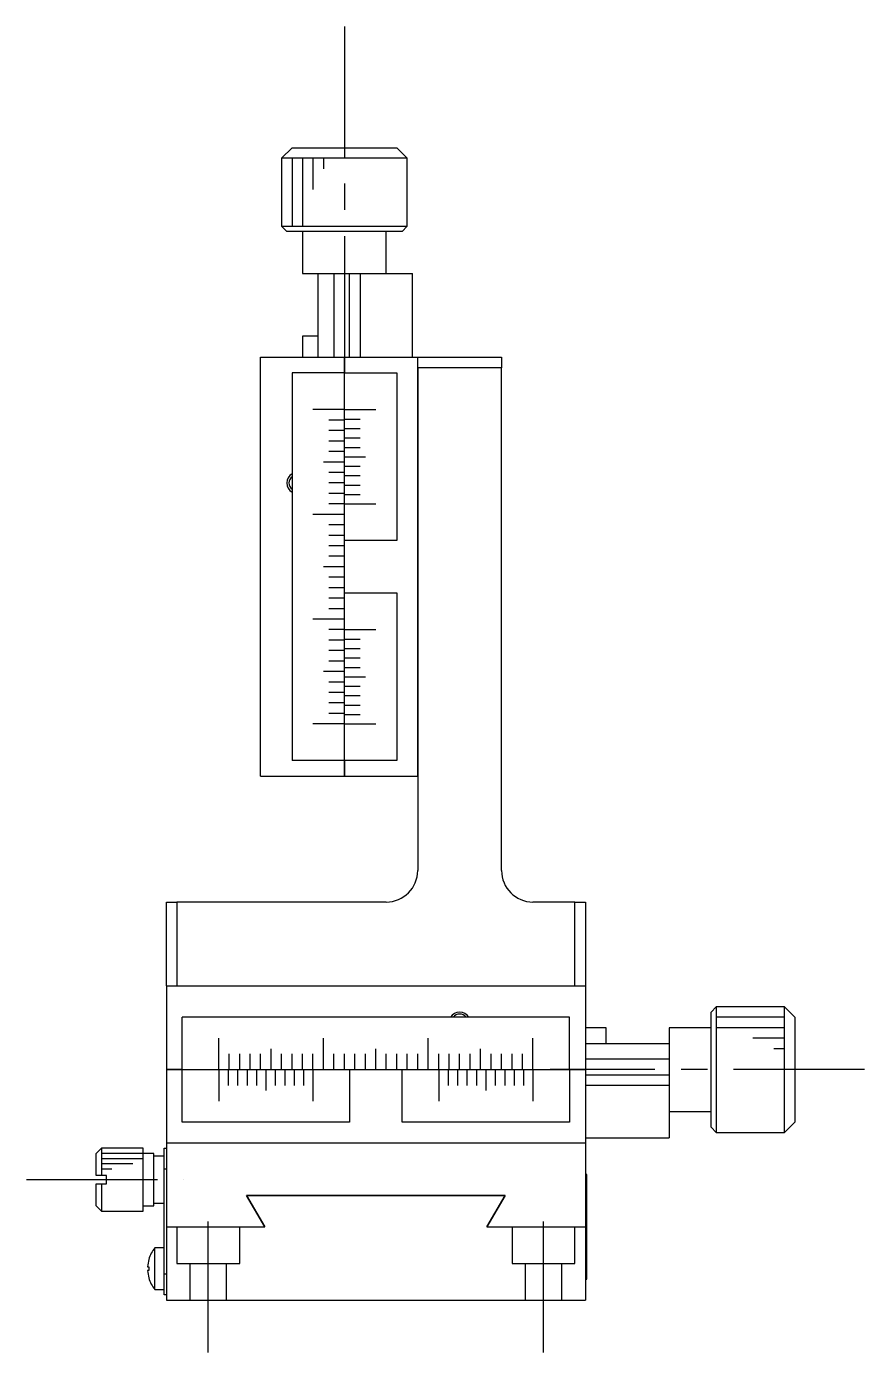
# Model space of a CAD drawing. Extents: x -70 to 406, y -5 to 333.
# Drawn here: x 116 to 196, y 14.2 to 140.8 of the extents above; entities that cross this region are included whole.
import ezdxf

# ---------------------------------------------------------------- set-up
doc = ezdxf.new("R2010")
doc.units = 0
doc.header["$LTSCALE"] = 10
doc.linetypes.add('CENTER', pattern=[2, 1.25, -0.25, 0.25, -0.25])
doc.linetypes.add('DASHED', pattern=[3.5, 2, -1.5])
doc.layers.get('0').update_dxf_attribs({"linetype": 'CONTINUOUS'})
doc.layers.add('CENTER', color=1, linetype='CENTER')

msp = doc.modelspace()

# ---------------------------------------------------------------- linework, layer by layer
at = {"color": 7, "linetype": 'CONTINUOUS'}
for p, q in [((141.329722, 129.197843), (140.329722, 128.197843)), ((141.329722, 129.197843), (151.329722, 129.197843)), ((152.329722, 128.197843), (151.329722, 129.197843)), ((152.329722, 128.197843), (140.329722, 128.197843)), ((140.329722, 128.197843), (140.329722, 121.697843)), ((152.329722, 121.697843), (152.329722, 128.197843)), ((140.329722, 121.697843), (152.329722, 121.697843)), ((140.329722, 121.697843), (140.829722, 121.197843)), ((151.829722, 121.197843), (152.329722, 121.697843)), ((151.829722, 121.197843), (140.829722, 121.197843)), ((142.329722, 121.197843), (142.329722, 117.197843)), ((150.329722, 117.197843), (150.329722, 121.197843)), ((142.329722, 117.197843), (143.829723, 117.197843)), ((143.829723, 109.197843), (143.829723, 117.197843)), ((143.829723, 117.197843), (145.329723, 117.197843)), ((145.329723, 117.197843), (145.329723, 109.197843)), ((145.329723, 117.197843), (146.829722, 117.197843)), ((146.829722, 109.197843), (146.829722, 117.197843)), ((146.829722, 117.197843), (147.829722, 117.197843)), ((147.829722, 117.197843), (147.829722, 109.197843)), ((147.829722, 117.197843), (152.829723, 117.197843)), ((152.829723, 109.197843), (152.829723, 117.197843)), ((143.829723, 111.197843), (142.329722, 111.197843)), ((142.329722, 111.197843), (142.329722, 109.197843)), ((138.329721, 69.197842), (138.329721, 109.197842)), ((138.329721, 109.197842), (146.329721, 109.197842)), ((146.329721, 109.197843), (153.329721, 109.197843)), ((146.329721, 109.197843), (146.329721, 107.707842)), ((146.329721, 107.707842), (146.329721, 109.197842)), ((153.329721, 108.197842), (153.329721, 109.197843)), ((153.329721, 109.197843), (161.329721, 109.197843)), ((161.329721, 109.197843), (161.329721, 108.197843)), ((141.329721, 107.697842), (141.329721, 70.697842)), ((146.329721, 107.697842), (141.329721, 107.697842)), ((146.329721, 104.207842), (146.329721, 107.697842)), ((146.329721, 107.697842), (151.329721, 107.697842)), ((146.329721, 104.207842), (146.329721, 107.697842)), ((151.329721, 107.697842), (151.329721, 91.697842)), ((153.329721, 108.197843), (153.329721, 106.697842)), ((161.329721, 108.197843), (153.329721, 108.197843)), ((153.329721, 106.697842), (153.329721, 108.197842)), ((161.329721, 60.197843), (161.329721, 108.197843)), ((153.329721, 103.697842), (153.329721, 106.697842)), ((153.329721, 106.697842), (153.329721, 103.697842)), ((146.329721, 104.197842), (146.329721, 104.207842)), ((146.329721, 104.197842), (146.329721, 104.207842)), ((146.329721, 104.187842), (146.329721, 104.197842)), ((146.329721, 104.187842), (146.329721, 104.197842)), ((146.329721, 103.297842), (146.329721, 104.187842)), ((146.329721, 103.307842), (146.329721, 104.187842)), ((146.329721, 103.297842), (146.329721, 103.307842)), ((146.329721, 103.207842), (146.329721, 103.297842)), ((146.329721, 103.287842), (146.329721, 103.297842)), ((146.329721, 103.197842), (146.329721, 103.287842)), ((146.329721, 103.197842), (146.329721, 103.207842)), ((146.329721, 103.187842), (146.329721, 103.197842)), ((146.329721, 102.407842), (146.329721, 103.197842)), ((146.329721, 102.397842), (146.329721, 103.187842)), ((153.329721, 74.697842), (153.329721, 103.697842)), ((153.329721, 103.697842), (153.329721, 74.697842)), ((146.329721, 102.397842), (146.329721, 102.407842)), ((146.329721, 102.207842), (146.329721, 102.397842)), ((146.329721, 102.387842), (146.329721, 102.397842)), ((146.329721, 102.197842), (146.329721, 102.387842)), ((146.329721, 102.197842), (146.329721, 102.207842)), ((146.329721, 102.187842), (146.329721, 102.197842)), ((146.329721, 101.507842), (146.329721, 102.197842)), ((146.329721, 101.497842), (146.329721, 102.187842)), ((146.329721, 101.497842), (146.329721, 101.507842)), ((146.329721, 101.207842), (146.329721, 101.497842)), ((146.329721, 101.487842), (146.329721, 101.497842)), ((146.329721, 101.197842), (146.329721, 101.487842)), ((146.329721, 101.197842), (146.329721, 101.207842)), ((146.329721, 101.187842), (146.329721, 101.197842)), ((146.329721, 100.607842), (146.329721, 101.197842)), ((146.329721, 100.597842), (146.329721, 101.187842)), ((146.329721, 100.597842), (146.329721, 100.607842)), ((146.329721, 100.207842), (146.329721, 100.597842)), ((146.329721, 100.587842), (146.329721, 100.597842)), ((146.329721, 100.197842), (146.329721, 100.587842)), ((146.329721, 100.197842), (146.329721, 100.207842)), ((146.329721, 100.187842), (146.329721, 100.197842)), ((146.329721, 99.707842), (146.329721, 100.197842)), ((146.329721, 99.697842), (146.329721, 100.187842)), ((146.329721, 99.697842), (146.329721, 99.707842)), ((146.329721, 99.207842), (146.329721, 99.697842)), ((146.329721, 99.687842), (146.329721, 99.697842)), ((146.329721, 99.197842), (146.329721, 99.687842)), ((146.329721, 99.197842), (146.329721, 99.207842)), ((146.329721, 99.187842), (146.329721, 99.197842)), ((146.329721, 98.807842), (146.329721, 99.197842)), ((146.329721, 98.797842), (146.329721, 99.187842)), ((146.329721, 98.797842), (146.329721, 98.807842)), ((146.329721, 98.207842), (146.329721, 98.797842)), ((146.329721, 98.787842), (146.329721, 98.797842)), ((146.329721, 98.197842), (146.329721, 98.787842)), ((146.329721, 98.197842), (146.329721, 98.207842)), ((146.329721, 98.187842), (146.329721, 98.197842)), ((146.329721, 97.907842), (146.329721, 98.197842)), ((146.329721, 97.897842), (146.329721, 98.187842)), ((146.329721, 97.897842), (146.329721, 97.907842)), ((146.329721, 97.207842), (146.329721, 97.897842)), ((146.329721, 97.887842), (146.329721, 97.897842)), ((146.329721, 97.197842), (146.329721, 97.887842)), ((146.329721, 97.197842), (146.329721, 97.207842)), ((146.329721, 97.187842), (146.329721, 97.197842)), ((146.329721, 97.007842), (146.329721, 97.197842)), ((146.329721, 96.997842), (146.329721, 97.187842)), ((146.329721, 96.997842), (146.329721, 97.007842)), ((146.329721, 96.207842), (146.329721, 96.997842)), ((146.329721, 96.987842), (146.329721, 96.997842)), ((146.329721, 96.197842), (146.329721, 96.987842)), ((146.329721, 96.197842), (146.329721, 96.207842)), ((146.329721, 96.187842), (146.329721, 96.197842)), ((146.329721, 96.107842), (146.329721, 96.197842)), ((146.329721, 96.097842), (146.329721, 96.187842)), ((146.329721, 96.097842), (146.329721, 96.107842)), ((146.329721, 95.207842), (146.329721, 96.097842)), ((146.329721, 96.087842), (146.329721, 96.097842)), ((146.329721, 95.207842), (146.329721, 96.087842)), ((146.329721, 95.197842), (146.329721, 95.207842)), ((146.329721, 95.197842), (146.329721, 95.207842)), ((146.329721, 95.187842), (146.329721, 95.197842)), ((146.329721, 95.187842), (146.329721, 95.197842)), ((146.329721, 94.207842), (146.329721, 95.187842)), ((146.329721, 94.197842), (146.329721, 95.187842)), ((146.329721, 94.197842), (146.329721, 94.207842)), ((146.329721, 94.187842), (146.329721, 94.197842)), ((146.329721, 93.197842), (146.329721, 94.197842)), ((146.329721, 93.207842), (146.329721, 94.187842)), ((146.329721, 93.197842), (146.329721, 93.207842)), ((146.329721, 93.187842), (146.329721, 93.197842)), ((146.329721, 92.197842), (146.329721, 93.197842)), ((146.329721, 92.207842), (146.329721, 93.187842)), ((146.329721, 92.197842), (146.329721, 92.207842)), ((146.329721, 92.187842), (146.329721, 92.197842)), ((146.329721, 91.697842), (146.329721, 92.197842)), ((146.329721, 91.697842), (146.329721, 92.187842)), ((151.329721, 91.697842), (146.329721, 91.697842)), ((146.329721, 91.687842), (146.329721, 91.697842)), ((146.329721, 91.197842), (146.329721, 91.687842)), ((146.329721, 90.197842), (146.329721, 91.197842)), ((146.329721, 89.197842), (146.329721, 90.197842)), ((146.329721, 88.197842), (146.329721, 89.197842)), ((146.329721, 87.197842), (146.329721, 88.197842)), ((146.329721, 86.707842), (146.329721, 87.197842)), ((146.329721, 86.697842), (146.329721, 86.707842)), ((146.329721, 86.207842), (146.329721, 86.697842)), ((146.329721, 86.697842), (151.329721, 86.697842)), ((146.329721, 86.197842), (146.329721, 86.697842)), ((146.329721, 86.197842), (146.329721, 86.207842)), ((146.329721, 86.187842), (146.329721, 86.197842)), ((146.329721, 85.197842), (146.329721, 86.197842)), ((146.329721, 85.207842), (146.329721, 86.187842)), ((151.329721, 86.697842), (151.329721, 70.697842)), ((146.329721, 85.197842), (146.329721, 85.207842)), ((146.329721, 85.187842), (146.329721, 85.197842)), ((146.329721, 84.197842), (146.329721, 85.197842)), ((146.329721, 84.207842), (146.329721, 85.187842)), ((146.329721, 84.197842), (146.329721, 84.207842)), ((146.329721, 84.187842), (146.329721, 84.197842)), ((146.329721, 83.207842), (146.329721, 84.197842)), ((146.329721, 83.207842), (146.329721, 84.187842)), ((146.329721, 83.197842), (146.329721, 83.207842)), ((146.329721, 83.197842), (146.329721, 83.207842)), ((146.329721, 83.187842), (146.329721, 83.197842)), ((146.329721, 83.187842), (146.329721, 83.197842)), ((146.329721, 82.297842), (146.329721, 83.187842)), ((146.329721, 82.307842), (146.329721, 83.187842)), ((146.329721, 82.297842), (146.329721, 82.307842)), ((146.329721, 82.207842), (146.329721, 82.297842)), ((146.329721, 82.287842), (146.329721, 82.297842)), ((146.329721, 82.197842), (146.329721, 82.287842)), ((146.329721, 82.197842), (146.329721, 82.207842)), ((146.329721, 82.187842), (146.329721, 82.197842)), ((146.329721, 81.407842), (146.329721, 82.197842)), ((146.329721, 81.397842), (146.329721, 82.187842)), ((146.329721, 81.397842), (146.329721, 81.407842)), ((146.329721, 81.207842), (146.329721, 81.397842)), ((146.329721, 81.387842), (146.329721, 81.397842)), ((146.329721, 81.197842), (146.329721, 81.387842)), ((146.329721, 81.197842), (146.329721, 81.207842)), ((146.329721, 81.187842), (146.329721, 81.197842)), ((146.329721, 80.507842), (146.329721, 81.197842)), ((146.329721, 80.497842), (146.329721, 81.187842)), ((146.329721, 80.497842), (146.329721, 80.507842)), ((146.329721, 80.207842), (146.329721, 80.497842)), ((146.329721, 80.487842), (146.329721, 80.497842)), ((146.329721, 80.197842), (146.329721, 80.487842)), ((146.329721, 80.197842), (146.329721, 80.207842)), ((146.329721, 80.187842), (146.329721, 80.197842)), ((146.329721, 79.607842), (146.329721, 80.197842)), ((146.329721, 79.597842), (146.329721, 80.187842)), ((146.329721, 79.597842), (146.329721, 79.607842)), ((146.329721, 79.207842), (146.329721, 79.597842)), ((146.329721, 79.587842), (146.329721, 79.597842)), ((146.329721, 79.197842), (146.329721, 79.587842)), ((146.329721, 79.197842), (146.329721, 79.207842)), ((146.329721, 79.187842), (146.329721, 79.197842)), ((146.329721, 78.707842), (146.329721, 79.197842)), ((146.329721, 78.697842), (146.329721, 79.187842)), ((146.329721, 78.697842), (146.329721, 78.707842)), ((146.329721, 78.207842), (146.329721, 78.697842)), ((146.329721, 78.687842), (146.329721, 78.697842)), ((146.329721, 78.197842), (146.329721, 78.687842)), ((146.329721, 78.197842), (146.329721, 78.207842)), ((146.329721, 78.187842), (146.329721, 78.197842)), ((146.329721, 77.807842), (146.329721, 78.197842)), ((146.329721, 77.797842), (146.329721, 78.187842)), ((146.329721, 77.797842), (146.329721, 77.807842)), ((146.329721, 77.207842), (146.329721, 77.797842)), ((146.329721, 77.787842), (146.329721, 77.797842)), ((146.329721, 77.197842), (146.329721, 77.787842)), ((146.329721, 77.197842), (146.329721, 77.207842)), ((146.329721, 77.187842), (146.329721, 77.197842)), ((146.329721, 76.907842), (146.329721, 77.197842)), ((146.329721, 76.897842), (146.329721, 77.187842)), ((146.329721, 76.897842), (146.329721, 76.907842)), ((146.329721, 76.207842), (146.329721, 76.897842)), ((146.329721, 76.887842), (146.329721, 76.897842)), ((146.329721, 76.197842), (146.329721, 76.887842)), ((146.329721, 76.197842), (146.329721, 76.207842)), ((146.329721, 76.187842), (146.329721, 76.197842)), ((146.329721, 76.007842), (146.329721, 76.197842)), ((146.329721, 75.997842), (146.329721, 76.187842)), ((146.329721, 75.997842), (146.329721, 76.007842)), ((146.329721, 75.207842), (146.329721, 75.997842)), ((146.329721, 75.987842), (146.329721, 75.997842)), ((146.329721, 75.197842), (146.329721, 75.987842)), ((146.329721, 75.197842), (146.329721, 75.207842)), ((146.329721, 75.187842), (146.329721, 75.197842)), ((146.329721, 75.107842), (146.329721, 75.197842)), ((146.329721, 75.097842), (146.329721, 75.187842)), ((146.329721, 75.097842), (146.329721, 75.107842)), ((146.329721, 74.207842), (146.329721, 75.097842)), ((146.329721, 75.087842), (146.329721, 75.097842)), ((146.329721, 74.207842), (146.329721, 75.087842)), ((153.329721, 71.697842), (153.329721, 74.697842)), ((153.329721, 74.697842), (153.329721, 71.697842)), ((146.329721, 74.197842), (146.329721, 74.207842)), ((146.329721, 74.197842), (146.329721, 74.207842)), ((146.329721, 74.187842), (146.329721, 74.197842)), ((146.329721, 74.187842), (146.329721, 74.197842)), ((146.329721, 70.697842), (146.329721, 74.187842)), ((146.329721, 70.697842), (146.329721, 74.187842)), ((153.329721, 69.197842), (153.329721, 71.697842)), ((153.329721, 71.697842), (153.329721, 69.197842)), ((146.329721, 70.697842), (141.329721, 70.697842)), ((151.329721, 70.697842), (146.329721, 70.697842)), ((146.329721, 69.197842), (146.329721, 70.687842)), ((146.329721, 70.687842), (146.329721, 69.197842)), ((138.329721, 69.197842), (146.329721, 69.197842)), ((146.329721, 69.197842), (153.329721, 69.197842)), ((153.329721, 69.197842), (153.329721, 60.197843)), ((129.329721, 49.197843), (129.329721, 57.197843)), ((129.329721, 57.197843), (130.329721, 57.197843)), ((130.329721, 57.197843), (130.329721, 49.197843)), ((150.329721, 57.197843), (130.329721, 57.197843)), ((168.329721, 57.197843), (164.329721, 57.197843)), ((168.329721, 49.197843), (168.329721, 57.197843)), ((168.329721, 57.197843), (169.329721, 57.197843)), ((169.329721, 57.197843), (169.329721, 49.197843)), ((129.329721, 49.197843), (129.329721, 41.197843)), ((129.329721, 49.197843), (130.329721, 49.197843)), ((130.329721, 49.197843), (168.329721, 49.197843)), ((130.329721, 49.197843), (168.329721, 49.197843)), ((168.329721, 49.197843), (169.329721, 49.197843)), ((169.329721, 49.197843), (169.329721, 41.197843)), ((181.829722, 47.197842), (181.329722, 46.697842)), ((181.829722, 47.197842), (181.829722, 35.197842)), ((188.329722, 47.197842), (181.829722, 47.197842)), ((188.329722, 35.197842), (188.329722, 47.197842)), ((189.329722, 46.197842), (188.329722, 47.197842)), ((130.829721, 41.197843), (130.829721, 46.197843)), ((167.829721, 46.197843), (130.829721, 46.197843)), ((167.829721, 41.197843), (167.829721, 46.197843)), ((181.329722, 35.697842), (181.329722, 46.697842)), ((189.329722, 46.197842), (189.329722, 36.197842)), ((171.329722, 45.197842), (169.329722, 45.197842)), ((171.329722, 43.697841), (171.329722, 45.197842)), ((177.329722, 45.197842), (177.329722, 43.697841)), ((181.329722, 45.197842), (177.329722, 45.197842)), ((169.329722, 43.697841), (177.329722, 43.697841)), ((177.329722, 43.697841), (177.329722, 42.197841)), ((177.329722, 42.197841), (169.329722, 42.197841)), ((177.329722, 42.197841), (177.329722, 40.697842)), ((129.329721, 41.197843), (130.819721, 41.197843)), ((129.329721, 41.197843), (129.329721, 34.197843)), ((130.819721, 41.197843), (129.329721, 41.197843)), ((130.829721, 36.197843), (130.829721, 41.197843)), ((130.829721, 41.197843), (134.319721, 41.197843)), ((130.829721, 41.197843), (134.319721, 41.197843)), ((134.319721, 41.197843), (134.329721, 41.197843)), ((134.319721, 41.197843), (134.329721, 41.197843)), ((134.329721, 41.197843), (134.339721, 41.197843)), ((134.329721, 41.197843), (134.339721, 41.197843)), ((134.339721, 41.197843), (135.229721, 41.197843)), ((134.339721, 41.197843), (135.219721, 41.197843)), ((135.219721, 41.197843), (135.229721, 41.197843)), ((135.229721, 41.197843), (135.319721, 41.197843)), ((135.229721, 41.197843), (135.239721, 41.197843)), ((135.239721, 41.197843), (135.329721, 41.197843)), ((135.319721, 41.197843), (135.329721, 41.197843)), ((135.329721, 41.197843), (135.339721, 41.197843)), ((135.329721, 41.197843), (136.119721, 41.197843)), ((135.339721, 41.197843), (136.129721, 41.197843)), ((136.119721, 41.197843), (136.129721, 41.197843)), ((136.129721, 41.197843), (136.319721, 41.197843)), ((136.129721, 41.197843), (136.139721, 41.197843)), ((136.139721, 41.197843), (136.329721, 41.197843)), ((136.319721, 41.197843), (136.329721, 41.197843)), ((136.329721, 41.197843), (136.339721, 41.197843)), ((136.329721, 41.197843), (137.019721, 41.197843)), ((136.339721, 41.197843), (137.029721, 41.197843)), ((137.019721, 41.197843), (137.029721, 41.197843)), ((137.029721, 41.197843), (137.319721, 41.197843)), ((137.029721, 41.197843), (137.039721, 41.197843)), ((137.039721, 41.197843), (137.329721, 41.197843)), ((137.319721, 41.197843), (137.329721, 41.197843)), ((137.329721, 41.197843), (137.339721, 41.197843)), ((137.329721, 41.197843), (137.919721, 41.197843)), ((137.339721, 41.197843), (137.929721, 41.197843)), ((137.919721, 41.197843), (137.929721, 41.197843)), ((137.929721, 41.197843), (138.319721, 41.197843)), ((137.929721, 41.197843), (137.939721, 41.197843)), ((137.939721, 41.197843), (138.329721, 41.197843)), ((138.319721, 41.197843), (138.329721, 41.197843)), ((138.329721, 41.197843), (138.339721, 41.197843)), ((138.329721, 41.197843), (138.819721, 41.197843)), ((138.339721, 41.197843), (138.829721, 41.197843)), ((138.819721, 41.197843), (138.829721, 41.197843)), ((138.829721, 41.197843), (139.319721, 41.197843)), ((138.829721, 41.197843), (138.839721, 41.197843)), ((138.839721, 41.197843), (139.329721, 41.197843)), ((139.319721, 41.197843), (139.329721, 41.197843)), ((139.329721, 41.197843), (139.339721, 41.197843)), ((139.329721, 41.197843), (139.719721, 41.197843)), ((139.339721, 41.197843), (139.729721, 41.197843)), ((139.719721, 41.197843), (139.729721, 41.197843)), ((139.729721, 41.197843), (140.319721, 41.197843)), ((139.729721, 41.197843), (139.739721, 41.197843)), ((139.739721, 41.197843), (140.329721, 41.197843)), ((140.319721, 41.197843), (140.329721, 41.197843)), ((140.329721, 41.197843), (140.339721, 41.197843)), ((140.329721, 41.197843), (140.619721, 41.197843)), ((140.339721, 41.197843), (140.629721, 41.197843)), ((140.619721, 41.197843), (140.629721, 41.197843)), ((140.629721, 41.197843), (141.319721, 41.197843)), ((140.629721, 41.197843), (140.639721, 41.197843)), ((140.639721, 41.197843), (141.329721, 41.197843)), ((141.319721, 41.197843), (141.329721, 41.197843)), ((141.329721, 41.197843), (141.339721, 41.197843)), ((141.329721, 41.197843), (141.519721, 41.197843)), ((141.339721, 41.197843), (141.529721, 41.197843)), ((141.519721, 41.197843), (141.529721, 41.197843)), ((141.529721, 41.197843), (142.319721, 41.197843)), ((141.529721, 41.197843), (141.539721, 41.197843)), ((141.539721, 41.197843), (142.329721, 41.197843)), ((142.319721, 41.197843), (142.329721, 41.197843)), ((142.329721, 41.197843), (142.339721, 41.197843)), ((142.329721, 41.197843), (142.419721, 41.197843)), ((142.339721, 41.197843), (142.429721, 41.197843)), ((142.419721, 41.197843), (142.429721, 41.197843)), ((142.429721, 41.197843), (143.319721, 41.197843)), ((142.429721, 41.197843), (142.439721, 41.197843)), ((142.439721, 41.197843), (143.319721, 41.197843)), ((143.319721, 41.197843), (143.329721, 41.197843)), ((143.319721, 41.197843), (143.329721, 41.197843)), ((143.329721, 41.197843), (143.339721, 41.197843)), ((143.329721, 41.197843), (143.339721, 41.197843)), ((143.339721, 41.197843), (144.319721, 41.197843)), ((143.339721, 41.197843), (144.329721, 41.197843)), ((144.319721, 41.197843), (144.329721, 41.197843)), ((144.329721, 41.197843), (144.339721, 41.197843)), ((144.329721, 41.197843), (145.329721, 41.197843)), ((144.339721, 41.197843), (145.319721, 41.197843)), ((145.319721, 41.197843), (145.329721, 41.197843)), ((145.329721, 41.197843), (145.339721, 41.197843)), ((145.329721, 41.197843), (146.329721, 41.197843)), ((145.339721, 41.197843), (146.319721, 41.197843)), ((146.319721, 41.197843), (146.329721, 41.197843)), ((146.329721, 41.197843), (146.339721, 41.197843)), ((146.329721, 41.197843), (146.829721, 41.197843)), ((146.339721, 41.197843), (146.829721, 41.197843)), ((146.829721, 41.197843), (146.829721, 36.197843)), ((146.829721, 41.197843), (146.839721, 41.197843)), ((146.839721, 41.197843), (147.329721, 41.197843)), ((147.329721, 41.197843), (148.329721, 41.197843)), ((148.329721, 41.197843), (149.329721, 41.197843)), ((149.329721, 41.197843), (150.329721, 41.197843)), ((150.329721, 41.197843), (151.329721, 41.197843)), ((151.329721, 41.197843), (151.819721, 41.197843)), ((151.819721, 41.197843), (151.829721, 41.197843)), ((151.829721, 36.197843), (151.829721, 41.197843)), ((151.829721, 41.197843), (152.319721, 41.197843)), ((151.829721, 41.197843), (152.329721, 41.197843)), ((152.319721, 41.197843), (152.329721, 41.197843)), ((152.329721, 41.197843), (152.339721, 41.197843)), ((152.329721, 41.197843), (153.329721, 41.197843)), ((152.339721, 41.197843), (153.319721, 41.197843)), ((153.319721, 41.197843), (153.329721, 41.197843)), ((153.329721, 41.197843), (153.339721, 41.197843)), ((153.329721, 41.197843), (154.329721, 41.197843)), ((153.339721, 41.197843), (154.319721, 41.197843)), ((154.319721, 41.197843), (154.329721, 41.197843)), ((154.329721, 41.197843), (154.339721, 41.197843)), ((154.329721, 41.197843), (155.319721, 41.197843)), ((154.339721, 41.197843), (155.319721, 41.197843)), ((155.319721, 41.197843), (155.329721, 41.197843)), ((155.319721, 41.197843), (155.329721, 41.197843)), ((155.329721, 41.197843), (155.339721, 41.197843)), ((155.329721, 41.197843), (155.339721, 41.197843)), ((155.339721, 41.197843), (156.229721, 41.197843)), ((155.339721, 41.197843), (156.219721, 41.197843)), ((156.219721, 41.197843), (156.229721, 41.197843)), ((156.229721, 41.197843), (156.319721, 41.197843)), ((156.229721, 41.197843), (156.239721, 41.197843)), ((156.239721, 41.197843), (156.329721, 41.197843)), ((156.319721, 41.197843), (156.329721, 41.197843)), ((156.329721, 41.197843), (156.339721, 41.197843)), ((156.329721, 41.197843), (157.119721, 41.197843)), ((156.339721, 41.197843), (157.129721, 41.197843)), ((157.119721, 41.197843), (157.129721, 41.197843)), ((157.129721, 41.197843), (157.319721, 41.197843)), ((157.129721, 41.197843), (157.139721, 41.197843)), ((157.139721, 41.197843), (157.329721, 41.197843)), ((157.319721, 41.197843), (157.329721, 41.197843)), ((157.329721, 41.197843), (157.339721, 41.197843)), ((157.329721, 41.197843), (158.019721, 41.197843)), ((157.339721, 41.197843), (158.029721, 41.197843)), ((158.019721, 41.197843), (158.029721, 41.197843)), ((158.029721, 41.197843), (158.319721, 41.197843)), ((158.029721, 41.197843), (158.039721, 41.197843)), ((158.039721, 41.197843), (158.329721, 41.197843)), ((158.319721, 41.197843), (158.329721, 41.197843)), ((158.329721, 41.197843), (158.339721, 41.197843)), ((158.329721, 41.197843), (158.919721, 41.197843)), ((158.339721, 41.197843), (158.929721, 41.197843)), ((158.919721, 41.197843), (158.929721, 41.197843)), ((158.929721, 41.197843), (159.319721, 41.197843)), ((158.929721, 41.197843), (158.939721, 41.197843)), ((158.939721, 41.197843), (159.329721, 41.197843)), ((159.319721, 41.197843), (159.329721, 41.197843)), ((159.329721, 41.197843), (159.339721, 41.197843)), ((159.329721, 41.197843), (159.819721, 41.197843)), ((159.339721, 41.197843), (159.829721, 41.197843)), ((159.819721, 41.197843), (159.829721, 41.197843)), ((159.829721, 41.197843), (160.319721, 41.197843)), ((159.829721, 41.197843), (159.839721, 41.197843)), ((159.839721, 41.197843), (160.329721, 41.197843)), ((160.319721, 41.197843), (160.329721, 41.197843)), ((160.329721, 41.197843), (160.339721, 41.197843)), ((160.329721, 41.197843), (160.719721, 41.197843)), ((160.339721, 41.197843), (160.729721, 41.197843)), ((160.719721, 41.197843), (160.729721, 41.197843)), ((160.729721, 41.197843), (161.319721, 41.197843)), ((160.729721, 41.197843), (160.739721, 41.197843)), ((160.739721, 41.197843), (161.329721, 41.197843)), ((161.319721, 41.197843), (161.329721, 41.197843)), ((161.329721, 41.197843), (161.339721, 41.197843)), ((161.329721, 41.197843), (161.619721, 41.197843)), ((161.339721, 41.197843), (161.629721, 41.197843)), ((161.619721, 41.197843), (161.629721, 41.197843)), ((161.629721, 41.197843), (162.319721, 41.197843)), ((161.629721, 41.197843), (161.639721, 41.197843)), ((161.639721, 41.197843), (162.329721, 41.197843)), ((162.319721, 41.197843), (162.329721, 41.197843)), ((162.329721, 41.197843), (162.339721, 41.197843)), ((162.329721, 41.197843), (162.519721, 41.197843)), ((162.339721, 41.197843), (162.529721, 41.197843)), ((162.519721, 41.197843), (162.529721, 41.197843)), ((162.529721, 41.197843), (163.319721, 41.197843)), ((162.529721, 41.197843), (162.539721, 41.197843)), ((162.539721, 41.197843), (163.329721, 41.197843)), ((163.319721, 41.197843), (163.329721, 41.197843)), ((163.329721, 41.197843), (163.339721, 41.197843)), ((163.329721, 41.197843), (163.419721, 41.197843)), ((163.339721, 41.197843), (163.429721, 41.197843)), ((163.419721, 41.197843), (163.429721, 41.197843)), ((163.429721, 41.197843), (164.319721, 41.197843)), ((163.429721, 41.197843), (163.439721, 41.197843)), ((163.439721, 41.197843), (164.319721, 41.197843)), ((164.319721, 41.197843), (164.329721, 41.197843)), ((164.319721, 41.197843), (164.329721, 41.197843)), ((164.329721, 41.197843), (164.339721, 41.197843)), ((164.329721, 41.197843), (164.339721, 41.197843)), ((164.339721, 41.197843), (167.829721, 41.197843)), ((164.339721, 41.197843), (167.829721, 41.197843)), ((167.829721, 41.197843), (167.829721, 36.197843)), ((167.839721, 41.197843), (169.329721, 41.197843)), ((169.329722, 41.197843), (167.839721, 41.197843)), ((169.329722, 41.197843), (169.329722, 34.197843)), ((169.329722, 40.697842), (177.329722, 40.697842)), ((177.329722, 40.697842), (177.329722, 39.697842)), ((177.329722, 39.697842), (169.329722, 39.697842)), ((177.329722, 39.697842), (177.329722, 34.697841)), ((177.329722, 37.197842), (181.329722, 37.197842)), ((146.829721, 36.197843), (130.829721, 36.197843)), ((167.829721, 36.197843), (151.829721, 36.197843)), ((181.329722, 35.697842), (181.829722, 35.197842)), ((188.329722, 35.197842), (189.329722, 36.197842)), ((129.329721, 34.197843), (169.329722, 34.197843)), ((129.329722, 34.197843), (129.329722, 26.197843)), ((129.329722, 34.197843), (169.329722, 34.197843)), ((169.329722, 34.697841), (177.329722, 34.697841)), ((169.329722, 34.197843), (169.329722, 26.197843)), ((181.829722, 35.197842), (188.329722, 35.197842)), ((123.129721, 33.697843), (122.629721, 33.197843)), ((122.629721, 31.097843), (122.629721, 33.197843)), ((123.129721, 33.697843), (123.129721, 31.097843)), ((127.129721, 33.697843), (123.129721, 33.697843)), ((127.129721, 27.697843), (127.129721, 33.697843)), ((128.129721, 33.197843), (127.129721, 33.197843)), ((128.129721, 28.197843), (128.129721, 33.197843)), ((129.129721, 32.947842), (128.129721, 32.947842)), ((129.129721, 31.697843), (129.129721, 33.697843)), ((129.129721, 33.697843), (129.329721, 33.697843)), ((129.129721, 21.697843), (129.129721, 31.697843)), ((123.129721, 31.097843), (122.629721, 31.097843)), ((123.629721, 31.097843), (123.129721, 31.097843)), ((123.629721, 30.297843), (123.629721, 31.097843)), ((169.479722, 31.197843), (169.329722, 31.197843)), ((169.479722, 26.197843), (169.479722, 31.197843)), ((122.629721, 28.197843), (122.629721, 30.297843)), ((122.629721, 30.297843), (123.129721, 30.297843)), ((123.129721, 30.297843), (123.129721, 27.697843)), ((123.129721, 30.297843), (123.629721, 30.297843)), ((161.671773, 29.197843), (136.987672, 29.197843)), ((136.987672, 29.197843), (138.719722, 26.197843)), ((138.719722, 26.197843), (136.987672, 29.197843)), ((136.987672, 29.197843), (161.671773, 29.197843)), ((159.939722, 26.197843), (161.671773, 29.197843)), ((161.671773, 29.197843), (159.939722, 26.197843)), ((122.629721, 28.197843), (123.129721, 27.697843)), ((127.129721, 28.197843), (128.129721, 28.197843)), ((128.129721, 28.447842), (129.129721, 28.447842)), ((123.129721, 27.697843), (127.129721, 27.697843)), ((129.32972, 26.197843), (129.32972, 19.197843)), ((129.32972, 26.197843), (138.719722, 26.197843)), ((129.329722, 26.197843), (138.719722, 26.197843)), ((159.939722, 26.197843), (169.329722, 26.197843)), ((159.939722, 26.197843), (169.329721, 26.197843)), ((169.329721, 26.197843), (169.329721, 19.197843)), ((169.329722, 26.197843), (169.479722, 26.197843)), ((169.329722, 26.197843), (169.479722, 26.197843)), ((169.479722, 21.197843), (169.479722, 26.197843)), ((128.231722, 20.197843), (128.231722, 24.197843)), ((129.129721, 24.197843), (128.231722, 24.197843)), ((127.655577, 23.086459), (127.6602, 23.084204)), ((127.539863, 22.377843), (127.6602, 22.377843)), ((127.6602, 22.017843), (127.539863, 22.017843)), ((127.6602, 22.377843), (127.6602, 22.017843)), ((129.129721, 19.697843), (129.129721, 21.697843)), ((127.6602, 21.311481), (127.655577, 21.309227)), ((169.329722, 21.197843), (169.479722, 21.197843)), ((128.231722, 20.197843), (129.129721, 20.197843)), ((129.329721, 19.697843), (129.129721, 19.697843)), ((129.32972, 19.197843), (169.329721, 19.197843))]:
    msp.add_line(p, q, dxfattribs=at)
at = {"color": 3, "linetype": 'CONTINUOUS'}
for p, q in [((141.329722, 128.197843), (141.329722, 121.697843)), ((142.329722, 128.197843), (142.329722, 121.697843)), ((143.329722, 128.197843), (143.329722, 125.197843)), ((144.329722, 128.197843), (144.329722, 127.197843)), ((144.329721, 104.197842), (143.329721, 104.197842)), ((144.829721, 104.197842), (144.329721, 104.197842)), ((146.329721, 104.197842), (144.829721, 104.197842)), ((146.329721, 104.197842), (147.829721, 104.197842)), ((147.829721, 104.197842), (148.329721, 104.197842)), ((148.329721, 104.197842), (149.329721, 104.197842)), ((146.329721, 103.197842), (144.829721, 103.197842)), ((146.329721, 103.297842), (147.829721, 103.297842)), ((146.329721, 102.197842), (144.829721, 102.197842)), ((146.329721, 102.397842), (147.829721, 102.397842)), ((146.329721, 101.497842), (147.829721, 101.497842)), ((146.329721, 101.197842), (144.829721, 101.197842)), ((146.329721, 100.197842), (144.829721, 100.197842)), ((146.329721, 100.597842), (147.829721, 100.597842)), ((144.829721, 99.197842), (144.329721, 99.197842)), ((146.329721, 99.197842), (144.829721, 99.197842)), ((146.329721, 99.697842), (147.829721, 99.697842)), ((146.329721, 98.797842), (147.829721, 98.797842)), ((147.829721, 99.697842), (148.329721, 99.697842)), ((146.329721, 98.197842), (144.829721, 98.197842)), ((146.329721, 97.897842), (147.829721, 97.897842)), ((146.329721, 97.197842), (144.829721, 97.197842)), ((146.329721, 96.197842), (144.829721, 96.197842)), ((146.329721, 96.997842), (147.829721, 96.997842)), ((146.329721, 95.197842), (144.829721, 95.197842)), ((146.329721, 96.097842), (147.829721, 96.097842)), ((146.329721, 95.197842), (147.829721, 95.197842)), ((147.829721, 95.197842), (148.329721, 95.197842)), ((148.329721, 95.197842), (149.329721, 95.197842)), ((144.329721, 94.197842), (143.329721, 94.197842)), ((144.829721, 94.197842), (144.329721, 94.197842)), ((146.329721, 94.197842), (144.829721, 94.197842)), ((146.329721, 93.197842), (144.829721, 93.197842)), ((146.329721, 92.197842), (144.829721, 92.197842)), ((146.329721, 91.197842), (144.829721, 91.197842)), ((146.329721, 90.197842), (144.829721, 90.197842)), ((144.829721, 89.197842), (144.329721, 89.197842)), ((146.329721, 89.197842), (144.829721, 89.197842)), ((146.329721, 88.197842), (144.829721, 88.197842)), ((146.329721, 87.197842), (144.829721, 87.197842)), ((146.329721, 86.197842), (144.829721, 86.197842)), ((146.329721, 85.197842), (144.829721, 85.197842)), ((144.329721, 84.197842), (143.329721, 84.197842)), ((144.829721, 84.197842), (144.329721, 84.197842)), ((146.329721, 84.197842), (144.829721, 84.197842)), ((146.329721, 83.197842), (144.829721, 83.197842)), ((146.329721, 83.197842), (147.829721, 83.197842)), ((146.329721, 82.297842), (147.829721, 82.297842)), ((147.829721, 83.197842), (148.329721, 83.197842)), ((148.329721, 83.197842), (149.329721, 83.197842)), ((146.329721, 82.197842), (144.829721, 82.197842)), ((146.329721, 81.197842), (144.829721, 81.197842)), ((146.329721, 81.397842), (147.829721, 81.397842)), ((146.329721, 80.197842), (144.829721, 80.197842)), ((146.329721, 80.497842), (147.829721, 80.497842)), ((144.829721, 79.197842), (144.329721, 79.197842)), ((146.329721, 79.197842), (144.829721, 79.197842)), ((146.329721, 79.597842), (147.829721, 79.597842)), ((146.329721, 78.697842), (147.829721, 78.697842)), ((147.829721, 78.697842), (148.329721, 78.697842)), ((146.329721, 78.197842), (144.829721, 78.197842)), ((146.329721, 77.797842), (147.829721, 77.797842)), ((146.329721, 77.197842), (144.829721, 77.197842)), ((146.329721, 76.197842), (144.829721, 76.197842)), ((146.329721, 76.897842), (147.829721, 76.897842)), ((146.329721, 75.997842), (147.829721, 75.997842)), ((146.329721, 75.197842), (144.829721, 75.197842)), ((146.329721, 75.097842), (147.829721, 75.097842)), ((144.329721, 74.197842), (143.329721, 74.197842)), ((144.829721, 74.197842), (144.329721, 74.197842)), ((146.329721, 74.197842), (144.829721, 74.197842)), ((146.329721, 74.197842), (147.829721, 74.197842)), ((147.829721, 74.197842), (148.329721, 74.197842)), ((148.329721, 74.197842), (149.329721, 74.197842)), ((188.329722, 46.197842), (181.829722, 46.197842)), ((188.329722, 45.197842), (181.829722, 45.197842)), ((134.329721, 43.197843), (134.329721, 44.197843)), ((134.329721, 42.697843), (134.329721, 43.197843)), ((139.329721, 42.697843), (139.329721, 43.197843)), ((144.329721, 43.197843), (144.329721, 44.197843)), ((144.329721, 42.697843), (144.329721, 43.197843)), ((149.329721, 42.697843), (149.329721, 43.197843)), ((154.329721, 43.197843), (154.329721, 44.197843)), ((154.329721, 42.697843), (154.329721, 43.197843)), ((159.329721, 42.697843), (159.329721, 43.197843)), ((164.329721, 43.197843), (164.329721, 44.197843)), ((164.329721, 42.697843), (164.329721, 43.197843)), ((188.329722, 44.197842), (185.329722, 44.197842)), ((188.329722, 43.197842), (187.329722, 43.197842)), ((134.329721, 41.197843), (134.329721, 42.697843)), ((135.329721, 41.197843), (135.329721, 42.697843)), ((136.329721, 41.197843), (136.329721, 42.697843)), ((137.329721, 41.197843), (137.329721, 42.697843)), ((138.329721, 41.197843), (138.329721, 42.697843)), ((139.329721, 41.197843), (139.329721, 42.697843)), ((140.329721, 41.197843), (140.329721, 42.697843)), ((141.329721, 41.197843), (141.329721, 42.697843)), ((142.329721, 41.197843), (142.329721, 42.697843)), ((143.329721, 41.197843), (143.329721, 42.697843)), ((144.329721, 41.197843), (144.329721, 42.697843)), ((145.329721, 41.197843), (145.329721, 42.697843)), ((146.329721, 41.197843), (146.329721, 42.697843)), ((147.329721, 41.197843), (147.329721, 42.697843)), ((148.329721, 41.197843), (148.329721, 42.697843)), ((149.329721, 41.197843), (149.329721, 42.697843)), ((150.329721, 41.197843), (150.329721, 42.697843)), ((151.329721, 41.197843), (151.329721, 42.697843)), ((152.329721, 41.197843), (152.329721, 42.697843)), ((153.329721, 41.197843), (153.329721, 42.697843)), ((154.329721, 41.197843), (154.329721, 42.697843)), ((155.329721, 41.197843), (155.329721, 42.697843)), ((156.329721, 41.197843), (156.329721, 42.697843)), ((157.329721, 41.197843), (157.329721, 42.697843)), ((158.329721, 41.197843), (158.329721, 42.697843)), ((159.329721, 41.197843), (159.329721, 42.697843)), ((160.329721, 41.197843), (160.329721, 42.697843)), ((161.329721, 41.197843), (161.329721, 42.697843)), ((162.329721, 41.197843), (162.329721, 42.697843)), ((163.329721, 41.197843), (163.329721, 42.697843)), ((164.329721, 41.197843), (164.329721, 42.697843)), ((134.329721, 41.197843), (134.329721, 39.697843)), ((135.229721, 41.197843), (135.229721, 39.697843)), ((136.129721, 41.197843), (136.129721, 39.697843)), ((137.029721, 41.197843), (137.029721, 39.697843)), ((137.929721, 41.197843), (137.929721, 39.697843)), ((138.829721, 41.197843), (138.829721, 39.697843)), ((139.729721, 41.197843), (139.729721, 39.697843)), ((140.629721, 41.197843), (140.629721, 39.697843)), ((141.529721, 41.197843), (141.529721, 39.697843)), ((142.429721, 41.197843), (142.429721, 39.697843)), ((143.329721, 41.197843), (143.329721, 39.697843)), ((155.329721, 41.197843), (155.329721, 39.697843)), ((156.229721, 41.197843), (156.229721, 39.697843)), ((157.129721, 41.197843), (157.129721, 39.697843)), ((158.029721, 41.197843), (158.029721, 39.697843)), ((158.929721, 41.197843), (158.929721, 39.697843)), ((159.829721, 41.197843), (159.829721, 39.697843)), ((160.729721, 41.197843), (160.729721, 39.697843)), ((161.629721, 41.197843), (161.629721, 39.697843)), ((162.529721, 41.197843), (162.529721, 39.697843)), ((163.429721, 41.197843), (163.429721, 39.697843)), ((164.329721, 41.197843), (164.329721, 39.697843)), ((134.329721, 39.697843), (134.329721, 39.197843)), ((138.829721, 39.697843), (138.829721, 39.197843)), ((143.329721, 39.697843), (143.329721, 39.197843)), ((155.329721, 39.697843), (155.329721, 39.197843)), ((159.829721, 39.697843), (159.829721, 39.197843)), ((164.329721, 39.697843), (164.329721, 39.197843)), ((134.329721, 39.197843), (134.329721, 38.197843)), ((143.329721, 39.197843), (143.329721, 38.197843)), ((155.329721, 39.197843), (155.329721, 38.197843)), ((164.329721, 39.197843), (164.329721, 38.197843)), ((127.129721, 33.197843), (123.129721, 33.197843)), ((127.129721, 32.697843), (123.129721, 32.697843)), ((126.129721, 32.197843), (123.129721, 32.197843)), ((124.129721, 31.697843), (123.129721, 31.697843)), ((129.329721, 31.697843), (129.129721, 31.697843)), ((129.129721, 21.697843), (129.329721, 21.697843))]:
    msp.add_line(p, q, dxfattribs=at)
at = {"color": 3, "linetype": 'DASHED'}
for p, q in [((130.329721, 26.197841), (130.329721, 22.697841)), ((136.329719, 22.697841), (136.329719, 26.197841)), ((162.329721, 26.197841), (162.329721, 22.697841)), ((168.329719, 22.697841), (168.329719, 26.197841)), ((130.329721, 22.697841), (136.329719, 22.697841)), ((131.579721, 22.697841), (131.579721, 19.197843)), ((135.079719, 19.197843), (135.079719, 22.697841)), ((162.329721, 22.697841), (168.329719, 22.697841)), ((163.579721, 22.697841), (163.579721, 19.197843)), ((167.079719, 19.197843), (167.079719, 22.697841))]:
    msp.add_line(p, q, dxfattribs=at)
at = {"color": 3, "linetype": 'CONTINUOUS'}
for centre, start, end in [((141.829721, 97.197842), 120, 240), ((157.329721, 45.697843), 90, 150), ((157.329721, 45.697843), 30, 90)]:
    msp.add_arc(centre, 1, start, end, dxfattribs=at)
at = {"color": 7, "linetype": 'CONTINUOUS'}
for centre, radius, start, end in [((141.829721, 97.197842), 0.8, 128.682187, 231.317813), ((150.329721, 60.197843), 3, 270, 0), ((164.329721, 60.197843), 3, 180, 270), ((157.329721, 45.697843), 0.8, 38.682187, 141.317813), ((130.729721, 22.197843), 3.2, 141.317813, 163.877467), ((130.729721, 22.197843), 3.194933, 163.893288, 176.770291), ((130.729721, 22.197843), 3.194933, 183.229709, 196.106712), ((130.729721, 22.197843), 3.2, 196.122533, 218.682187)]:
    msp.add_arc(centre, radius, start, end, dxfattribs=at)
at = {"layer": 'CENTER', "color": 1, "linetype": 'CENTER'}
for p, q in [((146.329722, 140.770601), (146.329722, 109.197843)), ((195.979722, 41.197842), (165.979722, 41.197842)), ((115.979722, 30.697843), (130.979722, 30.697843)), ((133.32972, 14.197843), (133.32972, 29.197843)), ((165.32972, 14.197843), (165.32972, 29.197843))]:
    msp.add_line(p, q, dxfattribs=at)

doc.saveas('drawing.dxf')
